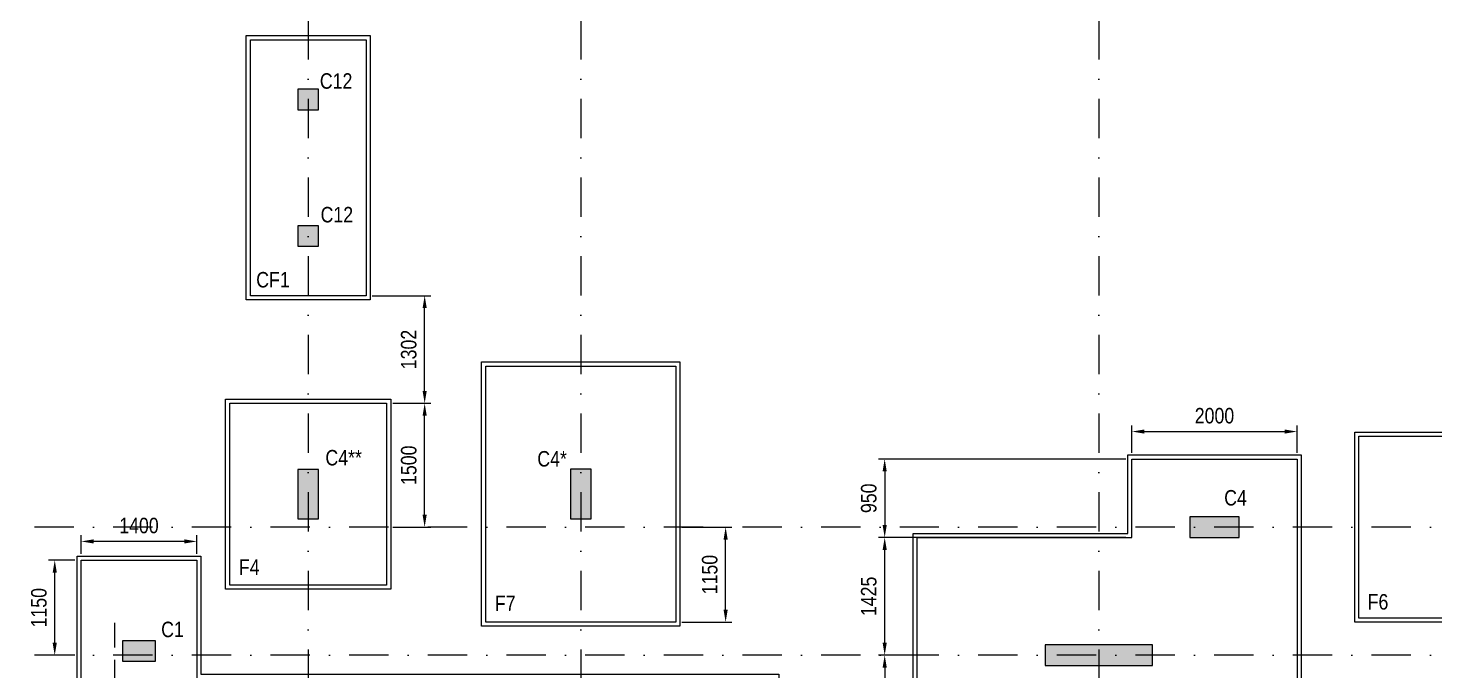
# Model space of a CAD drawing. Header units: millimetres. Extents: x -2277 to 53904, y -32032 to 20357.
# Drawn here: x 17458 to 34494, y -19909 to -12128 of the extents above; entities that cross this region are included whole.
import ezdxf
from ezdxf.enums import TextEntityAlignment as Align

# ---------------------------------------------------------------- set-up
doc = ezdxf.new("R2010")
doc.units = ezdxf.units.MM
doc.header["$LTSCALE"] = 75
for name, pattern in [('DASHDOT2', [12.7, 6.35, -3.175, 0, -3.175]), ('Dot & Dashed', [502.708322, 238.125, -132.291667, 0, -132.291655]), ('Hidden', [6, 4, -2])]:
    doc.linetypes.add(name, pattern=pattern)
for name, color, linetype in [('00_A_GRIDS.3D', 1, 'Continuous'), ('02_A_GRIDS.3D', 1, 'Continuous'), ('F4', 4, 'Continuous'), ('F7', 7, 'Continuous')]:
    doc.layers.add(name, color=color, linetype=linetype)
for name, color, linetype, lineweight in [('A-ANNO-DIMS', 211, 'Continuous', 9), ('A-DETL-GENF', 92, 'Continuous', 9), ('S- FOUNDTION', 2, 'Continuous', 9), ('S-BEAM-IDEN', 2, 'Continuous', 9), ('S-COL', 3, 'Continuous', 13), ('S-COLS-IDEN', 171, 'Continuous', 9), ('S-HATCH', 8, 'Continuous', 9), ('S-PLAIN CONCRETE', 1, 'Continuous', 9)]:
    doc.layers.add(name, color=color, linetype=linetype, lineweight=lineweight)
doc.styles.add('Arial Narrow_1', font='ARIALN.TTF', dxfattribs={"height": 187.5})
doc.styles.add('GENERATED_STYLE_3', font='arial.ttf', dxfattribs={"width": 0.8})
doc.dimstyles.new('WYE_STANDARD_-_2_5mm', dxfattribs={"dimscale": 304.8, "dimtxt": 187.5, "dimasz": 0.492126, "dimexe": 0.246063, "dimexo": 0.246063, "dimgap": 0.9, "dimtad": 0, "dimdec": 0, "dimzin": 0, "dimdsep": 46, "dimtxsty": 'Arial Narrow_1', "dimcen": 0.09, "dimazin": 0, "dimtfac": 1, "dimtdec": 0, "dimtix": 1, "dimtmove": 0, "dimatfit": 3, "dimfxl": 1, "dimtvp": 1, "dimtolj": 1, "dimtzin": 0, "dimlwd": 13, "dimlwe": 13, "dimarcsym": 2})

# ---------------------------------------------------------------- blocks, each defined once
blk = doc.blocks.new('Standard grid marker')
at = {"layer": '00_A_GRIDS.3D', "linetype": 'DASHDOT2', "lineweight": 0}
blk.add_line((1000, 0), (33692, 0), dxfattribs=at)
at = {"layer": '00_A_GRIDS.3D', "lineweight": 0, "style": 'GENERATED_STYLE_3'}
for tag, p in [('AC_MarkerText_1_0', (-464, -51)), ('AC_MarkerText_1_1', (34828, -51))]:
    blk.add_attdef(tag, text='', height=225, rotation=90, dxfattribs=at).set_placement(p, align=Align.TOP_CENTER)
blk = doc.blocks.new('Standard grid marker_2')
at = {"layer": '00_A_GRIDS.3D', "linetype": 'DASHDOT2', "lineweight": 0}
blk.add_line((1000, 0), (53981, 0), dxfattribs=at)
at = {"layer": '00_A_GRIDS.3D', "lineweight": 0, "style": 'GENERATED_STYLE_3'}
for tag, p in [('AC_MarkerText_1_0', (-300, -215)), ('AC_MarkerText_1_1', (55281, -215))]:
    blk.add_attdef(tag, text='', height=225, rotation=180, dxfattribs=at).set_placement(p, align=Align.TOP_CENTER)
blk = doc.blocks.new('F5')
at = {"layer": 'S- FOUNDTION'}
blk.add_lwpolyline([(-11626, -8131), (-9726, -8131), (-9726, -10331), (-11626, -10331)], close=True, dxfattribs=at)
at = {"layer": 'S-PLAIN CONCRETE'}
blk.add_lwpolyline([(-11676, -8081), (-9676, -8081), (-9676, -10381), (-11676, -10381)], close=True, dxfattribs=at)
blk = doc.blocks.new('F8')
at = {"layer": 'S- FOUNDTION'}
blk.add_lwpolyline([(-10903, -18021), (-8603, -18021), (-8603, -21121), (-10903, -21121)], close=True, dxfattribs=at)
at = {"layer": 'S-PLAIN CONCRETE'}
blk.add_lwpolyline([(-10953, -17971), (-8553, -17971), (-8553, -21171), (-10953, -21171)], close=True, dxfattribs=at)
blk = doc.blocks.new('F7')
at = {"layer": 'S- FOUNDTION'}
blk.add_lwpolyline([(-11106, -14349), (-8906, -14349), (-8906, -17149), (-11106, -17149)], close=True, dxfattribs=at)
at = {"layer": 'S-PLAIN CONCRETE'}
blk.add_lwpolyline([(-11156, -14299), (-8856, -14299), (-8856, -17199), (-11156, -17199)], close=True, dxfattribs=at)
blk = doc.blocks.new('*D75')
at = {"layer": 'A-ANNO-DIMS', "color": 0, "lineweight": 13, "transparency": 16777216}
for p, q in [((21875, -16670), (22335, -16670)), ((22260, -18020), (22260, -16820)), ((21875, -18170), (22335, -18170))]:
    blk.add_line(p, q, dxfattribs=at)
at = {"layer": 'A-ANNO-DIMS', "color": 0, "transparency": 16777216}
for points in [[(22235, -16820), (22285, -16820), (22260, -16670)], [(22235, -18020), (22285, -18020), (22260, -18170)]]:
    blk.add_solid(points, dxfattribs=at)
at = {"layer": 'Defpoints', "color": 0, "transparency": 16777216}
for p in [(21800, -16670), (22260, -16670), (21800, -18170)]:
    blk.add_point(p, dxfattribs=at)
at = {"layer": 'A-ANNO-DIMS', "color": 0, "transparency": 16777216, "insert": (22068, -17420), "char_height": 187.5, "attachment_point": 5, "rotation": 90, "style": 'Arial Narrow_1'}
blk.add_mtext('\\A1;1500', dxfattribs=at)
blk = doc.blocks.new('*D76')
at = {"layer": 'A-ANNO-DIMS', "color": 0, "lineweight": 13, "transparency": 16777216}
for p, q in [((21625, -15368), (22335, -15368)), ((22260, -16520), (22260, -15518)), ((21875, -16670), (22335, -16670))]:
    blk.add_line(p, q, dxfattribs=at)
at = {"layer": 'A-ANNO-DIMS', "color": 0, "transparency": 16777216}
for points in [[(22235, -15518), (22285, -15518), (22260, -15368)], [(22235, -16520), (22285, -16520), (22260, -16670)]]:
    blk.add_solid(points, dxfattribs=at)
at = {"layer": 'Defpoints', "color": 0, "transparency": 16777216}
for p in [(21550, -15368), (22260, -15368), (21800, -16670)]:
    blk.add_point(p, dxfattribs=at)
at = {"layer": 'A-ANNO-DIMS', "color": 0, "transparency": 16777216, "insert": (22068, -16019), "char_height": 187.5, "attachment_point": 5, "rotation": 90, "style": 'Arial Narrow_1'}
blk.add_mtext('\\A1;1302', dxfattribs=at)
blk = doc.blocks.new('*D84')
at = {"layer": 'A-ANNO-DIMS', "color": 0, "lineweight": 13, "transparency": 16777216}
for p, q in [((25375, -18170), (25980, -18170)), ((25905, -19169), (25905, -18320)), ((25375, -19319), (25980, -19319))]:
    blk.add_line(p, q, dxfattribs=at)
at = {"layer": 'A-ANNO-DIMS', "color": 0, "transparency": 16777216}
for points in [[(25880, -18320), (25930, -18320), (25905, -18170)], [(25880, -19169), (25930, -19169), (25905, -19319)]]:
    blk.add_solid(points, dxfattribs=at)
at = {"layer": 'Defpoints', "color": 0, "transparency": 16777216}
for p in [(25300, -18170), (25905, -18170), (25300, -19319)]:
    blk.add_point(p, dxfattribs=at)
at = {"layer": 'A-ANNO-DIMS', "color": 0, "transparency": 16777216, "insert": (25713, -18744), "char_height": 187.5, "attachment_point": 5, "rotation": 90, "style": 'Arial Narrow_1'}
blk.add_mtext('\\A1;1150', dxfattribs=at)
blk = doc.blocks.new('*D93')
at = {"layer": 'A-ANNO-DIMS', "color": 0, "lineweight": 13, "transparency": 16777216}
for p, q in [((18025, -18569), (17705, -18569)), ((17780, -19570), (17780, -18719)), ((18025, -19720), (17705, -19720))]:
    blk.add_line(p, q, dxfattribs=at)
at = {"layer": 'A-ANNO-DIMS', "color": 0, "transparency": 16777216}
for points in [[(17755, -18719), (17805, -18719), (17780, -18569)], [(17755, -19570), (17805, -19570), (17780, -19720)]]:
    blk.add_solid(points, dxfattribs=at)
at = {"layer": 'Defpoints', "color": 0, "transparency": 16777216}
for p in [(17780, -18569), (18100, -18569), (18100, -19720)]:
    blk.add_point(p, dxfattribs=at)
at = {"layer": 'A-ANNO-DIMS', "color": 0, "transparency": 16777216, "insert": (17589, -19145), "char_height": 187.5, "attachment_point": 5, "rotation": 90, "style": 'Arial Narrow_1'}
blk.add_mtext('\\A1;1150', dxfattribs=at)
blk = doc.blocks.new('*D97')
at = {"layer": 'A-ANNO-DIMS', "color": 0, "lineweight": 13, "transparency": 16777216}
for p, q in [((18100, -18494), (18100, -18267)), ((19350, -18342), (18250, -18342)), ((19500, -18494), (19500, -18267))]:
    blk.add_line(p, q, dxfattribs=at)
at = {"layer": 'A-ANNO-DIMS', "color": 0, "transparency": 16777216}
for points in [[(18250, -18317), (18250, -18367), (18100, -18342)], [(19350, -18317), (19350, -18367), (19500, -18342)]]:
    blk.add_solid(points, dxfattribs=at)
at = {"layer": 'Defpoints', "color": 0, "transparency": 16777216}
for p in [(18100, -18342), (18100, -18569), (19500, -18569)]:
    blk.add_point(p, dxfattribs=at)
at = {"layer": 'A-ANNO-DIMS', "color": 0, "transparency": 16777216, "insert": (18800, -18151), "char_height": 187.5, "attachment_point": 5, "style": 'Arial Narrow_1'}
blk.add_mtext('\\A1;1400', dxfattribs=at)
blk = doc.blocks.new('*D104')
at = {"layer": 'A-ANNO-DIMS', "color": 0, "lineweight": 13, "transparency": 16777216}
for p, q in [((28150, -19720), (27756, -19720)), ((27831, -19870), (27831, -20995)), ((28150, -21145), (27756, -21145))]:
    blk.add_line(p, q, dxfattribs=at)
at = {"layer": 'A-ANNO-DIMS', "color": 0, "transparency": 16777216}
for points in [[(27806, -19870), (27856, -19870), (27831, -19720)], [(27806, -20995), (27856, -20995), (27831, -21145)]]:
    blk.add_solid(points, dxfattribs=at)
at = {"layer": 'Defpoints', "color": 0, "transparency": 16777216}
for p in [(28225, -19720), (27831, -21145), (28225, -21145)]:
    blk.add_point(p, dxfattribs=at)
at = {"layer": 'A-ANNO-DIMS', "color": 0, "transparency": 16777216, "insert": (27639, -20432), "char_height": 187.5, "attachment_point": 5, "rotation": 90, "style": 'Arial Narrow_1'}
blk.add_mtext('\\A1;1425', dxfattribs=at)
blk = doc.blocks.new('*D105')
at = {"layer": 'A-ANNO-DIMS', "color": 0, "lineweight": 13, "transparency": 16777216}
for p, q in [((28150, -18295), (27756, -18295)), ((27831, -19570), (27831, -18445)), ((28150, -19720), (27756, -19720))]:
    blk.add_line(p, q, dxfattribs=at)
at = {"layer": 'A-ANNO-DIMS', "color": 0, "transparency": 16777216}
for points in [[(27806, -18445), (27856, -18445), (27831, -18295)], [(27806, -19570), (27856, -19570), (27831, -19720)]]:
    blk.add_solid(points, dxfattribs=at)
at = {"layer": 'Defpoints', "color": 0, "transparency": 16777216}
for p in [(27831, -18295), (28225, -18295), (28225, -19720)]:
    blk.add_point(p, dxfattribs=at)
at = {"layer": 'A-ANNO-DIMS', "color": 0, "transparency": 16777216, "insert": (27639, -19008), "char_height": 187.5, "attachment_point": 5, "rotation": 90, "style": 'Arial Narrow_1'}
blk.add_mtext('\\A1;1425', dxfattribs=at)
blk = doc.blocks.new('*D106')
at = {"layer": 'A-ANNO-DIMS', "color": 0, "lineweight": 13, "transparency": 16777216}
for p, q in [((30825, -17270), (30825, -16937)), ((30975, -17012), (32675, -17012)), ((32825, -17270), (32825, -16937))]:
    blk.add_line(p, q, dxfattribs=at)
at = {"layer": 'A-ANNO-DIMS', "color": 0, "transparency": 16777216}
for points in [[(30975, -16987), (30975, -17037), (30825, -17012)], [(32675, -16987), (32675, -17037), (32825, -17012)]]:
    blk.add_solid(points, dxfattribs=at)
at = {"layer": 'Defpoints', "color": 0, "transparency": 16777216}
for p in [(32825, -17012), (30825, -17345), (32825, -17345)]:
    blk.add_point(p, dxfattribs=at)
at = {"layer": 'A-ANNO-DIMS', "color": 0, "transparency": 16777216, "insert": (31825, -16821), "char_height": 187.5, "attachment_point": 5, "style": 'Arial Narrow_1'}
blk.add_mtext('\\A1;2000', dxfattribs=at)
blk = doc.blocks.new('*D107')
at = {"layer": 'A-ANNO-DIMS', "color": 0, "lineweight": 13, "transparency": 16777216}
for p, q in [((30750, -17345), (27756, -17345)), ((27831, -17495), (27831, -18145)), ((30750, -18295), (27756, -18295))]:
    blk.add_line(p, q, dxfattribs=at)
at = {"layer": 'A-ANNO-DIMS', "color": 0, "transparency": 16777216}
for points in [[(27806, -17495), (27856, -17495), (27831, -17345)], [(27806, -18145), (27856, -18145), (27831, -18295)]]:
    blk.add_solid(points, dxfattribs=at)
at = {"layer": 'Defpoints', "color": 0, "transparency": 16777216}
for p in [(30825, -17345), (27831, -18295), (30825, -18295)]:
    blk.add_point(p, dxfattribs=at)
at = {"layer": 'A-ANNO-DIMS', "color": 0, "transparency": 16777216, "insert": (27639, -17820), "char_height": 187.5, "attachment_point": 5, "rotation": 90, "style": 'Arial Narrow_1'}
blk.add_mtext('\\A1;950', dxfattribs=at)

msp = doc.modelspace()

# ---------------------------------------------------------------- hatches: boundary and pattern name
at = {"layer": 'S-HATCH'}
for points in [[(20975, -12866.6), (20725, -12866.6), (20725, -13116.6), (20975, -13116.6)], [(20975, -14519.4), (20725, -14519.4), (20725, -14769.4), (20975, -14769.4)], [(20975, -17470), (20725, -17470), (20725, -18070), (20975, -18070)], [(24275, -17469), (24025, -17469), (24025, -18069.2), (24275, -18069.2)], [(32125, -18295.1), (32125, -18045.1), (31525, -18045.1), (31525, -18295.1)], [(19000, -19793.8), (19000, -19545), (18600, -19545), (18600, -19793.8)], [(31075, -19594.9), (29775, -19594.9), (29775, -19844.9), (31075, -19844.9)]]:
    msp.add_hatch(color=256, dxfattribs=at).paths.add_polyline_path(points)

# ---------------------------------------------------------------- linework, layer by layer
at = {"layer": 'A-DETL-GENF', "linetype": 'Hidden'}
msp.add_line((18505.3, -19326.1), (18505.3, -21826.1), dxfattribs=at)
at = {"layer": 'S- FOUNDTION'}
for points in [[(20150, -12268), (21550, -12268), (21550, -15368), (20150, -15368)], [(30825, -17345), (32825, -17345), (32825, -21144.9), (28225, -21144.9), (28225, -18295.1), (30825, -18295.1)], [(19500, -18569.4), (19500, -20000), (26500, -20000), (26500, -26100), (23250, -26100), (23250, -25600), (18100, -25600), (18100, -18569.4)]]:
    msp.add_lwpolyline(points, close=True, dxfattribs=at)
at = {"layer": 'S-COL'}
for points in [[(20975, -12866.6), (20725, -12866.6), (20725, -13116.6), (20975, -13116.6)], [(20975, -14519.4), (20725, -14519.4), (20725, -14769.4), (20975, -14769.4)], [(20975, -17470), (20725, -17470), (20725, -18070), (20975, -18070)], [(24275, -17469), (24025, -17469), (24025, -18069.2), (24275, -18069.2)], [(32125, -18295.1), (32125, -18045.1), (31525, -18045.1), (31525, -18295.1), (32125, -18295.1)], [(19000, -19793.8), (19000, -19545), (18600, -19545), (18600, -19793.8), (19000, -19793.8)], [(31075, -19594.9), (29775, -19594.9), (29775, -19844.9), (31075, -19844.9)]]:
    msp.add_lwpolyline(points, close=True, dxfattribs=at)
at = {"layer": 'S-PLAIN CONCRETE'}
for points in [[(20100, -12218), (21600, -12218), (21600, -15418), (20100, -15418)], [(30775, -17295), (32875, -17295), (32875, -21194.9), (28175, -21194.9), (28175, -18245.1), (30775, -18245.1)], [(19550, -18519.4), (19550, -19950), (26550, -19950), (26550, -26150), (23200, -26150), (23200, -25650), (18050, -25650), (18050, -18519.4)]]:
    msp.add_lwpolyline(points, close=True, dxfattribs=at)

# ---------------------------------------------------------------- block references
at = {"layer": '00_A_GRIDS.3D', "linetype": 'Continuous', "zscale": 1000, "rotation": 180}
for p in [(53303.8, -18169.6), (53303.8, -19719.9)]:
    msp.add_blockref('Standard grid marker_2', p, dxfattribs=at)
at = {"layer": '02_A_GRIDS.3D', "linetype": 'Dot & Dashed', "zscale": 1000, "rotation": 270}
for p in [(20850, 3259.6), (24150, 3259.6), (30425, 3259.6)]:
    msp.add_blockref('Standard grid marker', p, dxfattribs=at)
at = {"layer": 'F4'}
msp.add_blockref('F5', (31525.7, -8539), dxfattribs=at)
at = {"layer": 'F7'}
msp.add_blockref('F8', (33903.1, 1801.8), dxfattribs=at)
at = {"layer": 'F7', "rotation": 270}
msp.add_blockref('F7', (50724, -28175.6), dxfattribs=at)

# ---------------------------------------------------------------- texts
at = {"layer": 'S-BEAM-IDEN', "lineweight": 20, "char_height": 187.5, "width": 360.759, "attachment_point": 1, "style": 'Arial Narrow_1'}
for s, insert in [('CF1', (20220, -15080)), ('F4', (20010, -18560)), ('F7', (23110, -18999)), ('F6', (33680, -18980))]:
    msp.add_mtext(s, dxfattribs=dict(at, insert=insert))
at = {"layer": 'S-COLS-IDEN', "char_height": 187.5, "width": 330.696, "attachment_point": 1, "style": 'Arial Narrow_1'}
for s, insert in [('C12', (20990.7, -12673.9)), ('C12', (20999.7, -14292.2)), ('C4**', (21058.1, -17234.8)), ('C4*', (23624.3, -17248)), ('C4', (31942.7, -17720.1)), ('C1', (19068.9, -19313.9))]:
    msp.add_mtext(s, dxfattribs=dict(at, insert=insert))

# ---------------------------------------------------------------- dimensions: what is measured, and where the dimension line sits
at = {"layer": 'A-ANNO-DIMS'}
for base, p1, p2, picture, middle in [((22259.6, -15368), (21800, -16670), (21550, -15368), '*D76', (22068.1, -16019)), ((22259.6, -16670), (21800, -18169.6), (21800, -16670), '*D75', (22068.1, -17419.8)), ((27830.6, -18295.1), (30825, -17345), (30825, -18295.1), '*D107', (27639.1, -17820.1)), ((25904.8121, -18169.568), (25300, -19319.115), (25300, -18169.568), '*D84', (25713.3472, -18744.3415)), ((27830.6, -18295.1), (28225, -19719.9), (28225, -18295.1), '*D105', (27639.1, -19007.5)), ((17780.4112, -18569.3844), (18099.9941, -19719.8652), (18099.9941, -18569.3844), '*D93', (17588.9463, -19144.6248)), ((27830.6, -21144.9), (28225, -19719.9), (28225, -21144.9), '*D104', (27639.1, -20432.4))]:
    dim = msp.add_linear_dim(base=base, p1=p1, p2=p2, angle=90, dimstyle='WYE_STANDARD_-_2_5mm', override={"dimpost": '<>'}, dxfattribs=at)
    dim.commit()
    dim.dimension.update_dxf_attribs({"geometry": picture, "text_midpoint": middle})
for base, p1, p2, picture, middle in [((32825, -17012.1), (30825, -17345), (32825, -17345), '*D106', (31825, -16820.6)), ((18100, -18342.3), (19500, -18569.4), (18100, -18569.4), '*D97', (18800, -18150.8))]:
    dim = msp.add_linear_dim(base=base, p1=p1, p2=p2, dimstyle='WYE_STANDARD_-_2_5mm', override={"dimpost": '<>'}, dxfattribs=at)
    dim.commit()
    dim.dimension.update_dxf_attribs({"geometry": picture, "text_midpoint": middle})

doc.saveas('drawing.dxf')
